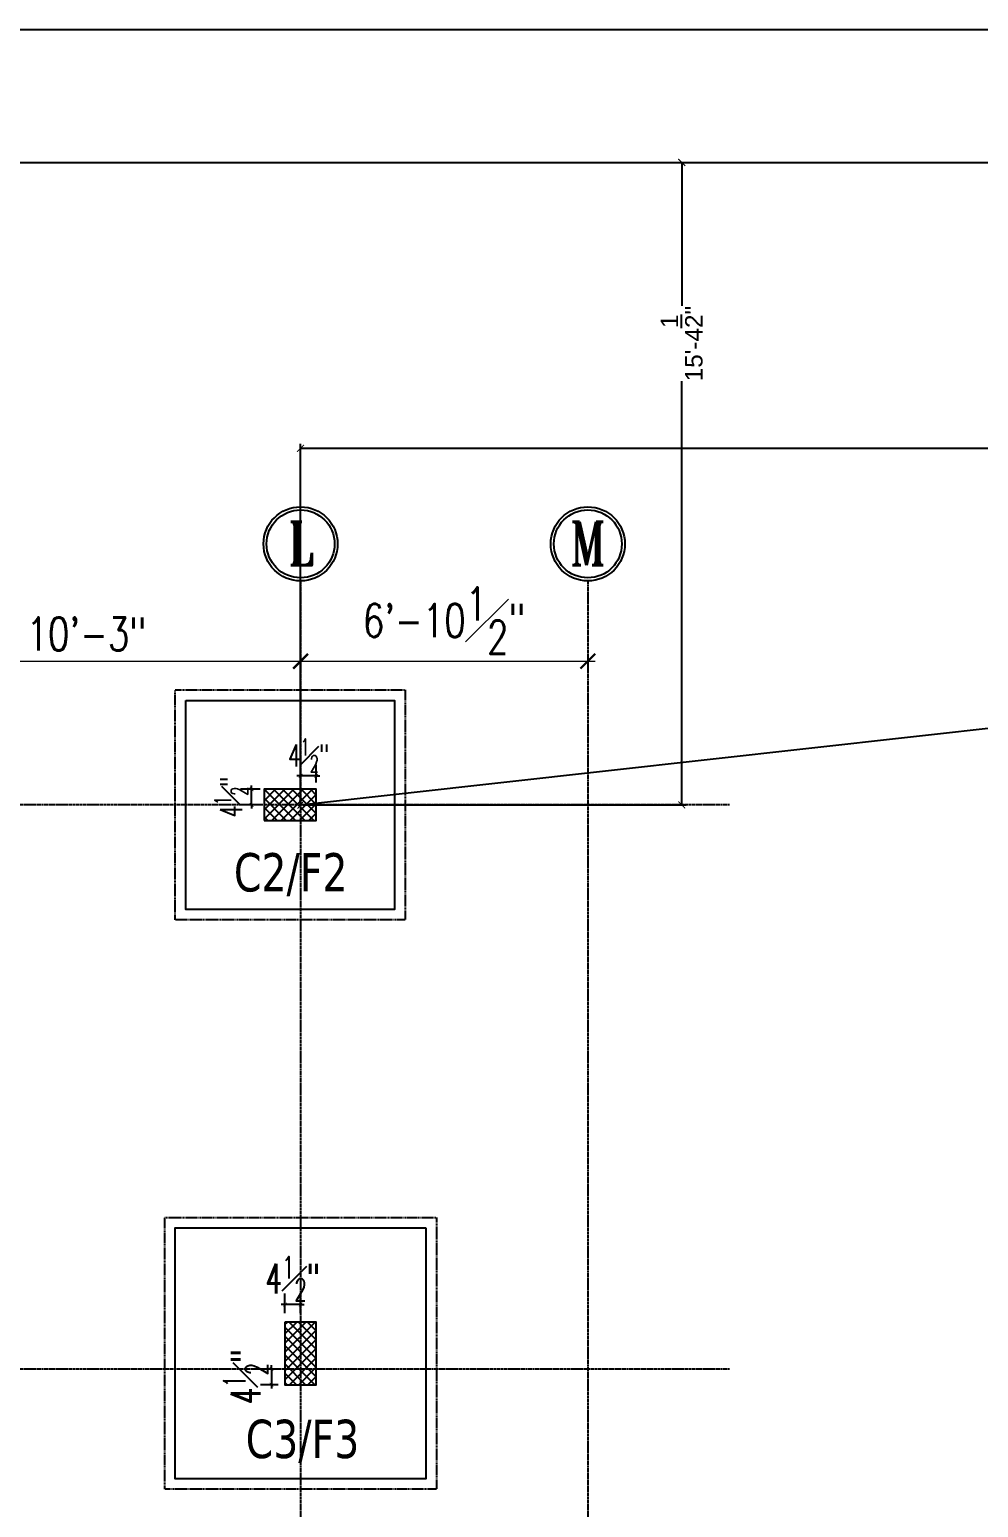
# Model space of a CAD drawing. Header units: inches. Extents: x 99023 to 109265, y 17199 to 18675.
# Drawn here: x 107534.6 to 107807.2, y 18208.2 to 18632.6 of the extents above; entities that cross this region are included whole.
import ezdxf
from ezdxf.enums import TextEntityAlignment as Align

# ---------------------------------------------------------------- set-up
doc = ezdxf.new("R2010")
doc.units = ezdxf.units.IN
doc.linetypes.add('CENTER', pattern=[2, 1.25, -0.25, 0.25, -0.25])
doc.linetypes.add('HIDDEN', pattern=[0.375, 0.25, -0.125])
doc.layers.get('0').update_dxf_attribs({"color": 255})
for name, color, linetype in [('Column', 170, 'Continuous'), ('FOOT', 4, 'Continuous'), ('FRN', 8, 'Continuous'), ('GRID-DIM', 5, 'Continuous'), ('HAT', 8, 'Continuous'), ('HATCH', 8, 'Continuous'), ('I-WALL-PATT', 7, 'Continuous'), ('PLAN', 1, 'Continuous'), ('TEXT', 7, 'Continuous')]:
    doc.layers.add(name, color=color, linetype=linetype)
doc.layers.add('DIM', color=250, linetype='Continuous', lineweight=15)
doc.styles.add('JCK', font='verdana.ttf', dxfattribs={"width": 0.75})
doc.styles.add('ROMANS', font='romans.shx', dxfattribs={"width": 0.75})
doc.styles.add('ROMANT', font='romant.shx')
doc.styles.get("Standard").update_dxf_attribs({"font": 'arial.ttf'})
doc.styles.add('style2', font='romans.shx', dxfattribs={"width": 0.65})
doc.dimstyles.new('115', dxfattribs={"dimscale": 4.25, "dimtxt": 3, "dimasz": 0.5, "dimexe": 0.75, "dimexo": 0.75, "dimgap": 0.25, "dimtad": 1, "dimdec": 8, "dimzin": 0, "dimdsep": 46, "dimlunit": 4, "dimtxsty": 'style2', "dimblk": 'DOT', "dimcen": 0.25, "dimdle": 0.75, "dimclrd": 5, "dimclre": 5, "dimclrt": 2, "dimadec": 0, "dimazin": 0, "dimtfac": 0.75, "dimtdec": 8, "dimtix": 1, "dimtmove": 2, "dimatfit": 0, "dimfxl": 1, "dimfrac": 1, "dimtolj": 1, "dimtzin": 0, "dimlwd": -1, "dimlwe": -1, "dimarcsym": 0})
doc.dimstyles.new('ISO-25', dxfattribs={"dimtxt": 5, "dimasz": 2, "dimexe": 1.25, "dimexo": 0.625, "dimtad": 0, "dimdec": 1, "dimlunit": 4, "dimtxsty": 'Standard', "dimblk": 'ARCHTICK', "dimcen": 2.5, "dimclrd": 5, "dimclre": 5, "dimclrt": 6, "dimadec": 0, "dimazin": 0, "dimtfac": 1, "dimtdec": 1, "dimtmove": 0, "dimatfit": 3, "dimfxl": 1, "dimarcsym": 0})
doc.dimstyles.new('JCK', dxfattribs={"dimscale": 4.25, "dimtxt": 3.25, "dimasz": 1.5, "dimexe": 1, "dimexo": 1, "dimgap": 0.5, "dimtad": 1, "dimdec": 1, "dimzin": 0, "dimdsep": 46, "dimlunit": 4, "dimtxsty": 'ROMANS', "dimblk": 'ARCHTICK', "dimcen": 0.09, "dimdle": 1, "dimclrd": 5, "dimclre": 5, "dimclrt": 6, "dimadec": 0, "dimazin": 0, "dimtfac": 1, "dimtdec": 1, "dimtix": 1, "dimtmove": 2, "dimatfit": 0, "dimfxl": 1, "dimfrac": 1, "dimtolj": 1, "dimtzin": 0, "dimlwd": -1, "dimlwe": -1, "dimarcsym": 0})

# ---------------------------------------------------------------- blocks, each defined once
blk = doc.blocks.new('_ArchTick')
at = {"color": 0, "linetype": 'ByBlock', "const_width": 0.15}
blk.add_lwpolyline([(-0.5, -0.5), (0.5, 0.5)], dxfattribs=at)
blk = doc.blocks.new('*D106')
at = {"layer": 'Defpoints', "color": 0, "linetype": 'ByBlock', "lineweight": -2, "transparency": 16777216}
for p in [(103865.75, 18414.44), (103871.43, 18414.44), (103871.43, 18409.94)]:
    blk.add_point(p, dxfattribs=at)
at = {"layer": 'GRID-DIM', "color": 5, "linetype": 'ByBlock', "transparency": 16777216}
for p, q in [((103865.75, 18414.44), (103865.75, 18415.5)), ((103868.24, 18414.44), (103862.56, 18414.44)), ((103865.75, 18409.94), (103865.75, 18414.44)), ((103868.24, 18409.94), (103862.56, 18409.94)), ((103865.75, 18409.94), (103865.75, 18408.88))]:
    blk.add_line(p, q, dxfattribs=at)
at = {"layer": 'GRID-DIM', "color": 5, "linetype": 'ByBlock', "transparency": 16777216, "xscale": 1.0625, "yscale": 1.0625, "zscale": 1.0625}
for p, rotation in [((103865.75, 18414.44), 270), ((103865.75, 18409.94), 90)]:
    blk.add_blockref('_ArchTick', p, dxfattribs=dict(at, rotation=rotation))
at = {"layer": 'GRID-DIM', "color": 2, "linetype": 'ByBlock', "transparency": 16777216, "insert": (103859.91, 18412.19), "char_height": 6.375, "attachment_point": 5, "rotation": 90, "style": 'style2'}
blk.add_mtext('\\A1;4{\\H0.75x;\\S1#2;}"', dxfattribs=at)
blk = doc.blocks.new('*D107')
at = {"layer": 'Defpoints', "color": 0, "linetype": 'ByBlock', "lineweight": -2, "transparency": 16777216}
for p in [(103879.84, 18418.3), (103879.84, 18413.16), (103884.34, 18413.16)]:
    blk.add_point(p, dxfattribs=at)
at = {"layer": 'GRID-DIM', "color": 5, "linetype": 'ByBlock', "transparency": 16777216}
for p, q in [((103879.84, 18416.35), (103879.84, 18421.48)), ((103884.34, 18416.35), (103884.34, 18421.48)), ((103879.84, 18418.3), (103878.78, 18418.3)), ((103884.34, 18418.3), (103879.84, 18418.3)), ((103884.34, 18418.3), (103885.41, 18418.3))]:
    blk.add_line(p, q, dxfattribs=at)
at = {"layer": 'GRID-DIM', "color": 5, "linetype": 'ByBlock', "transparency": 16777216, "xscale": 1.0625, "yscale": 1.0625, "zscale": 1.0625}
blk.add_blockref('_ArchTick', (103879.84, 18418.3), dxfattribs=at)
at = {"layer": 'GRID-DIM', "color": 5, "linetype": 'ByBlock', "transparency": 16777216, "xscale": 1.0625, "yscale": 1.0625, "zscale": 1.0625, "rotation": 180}
blk.add_blockref('_ArchTick', (103884.34, 18418.3), dxfattribs=at)
at = {"layer": 'GRID-DIM', "color": 2, "linetype": 'ByBlock', "transparency": 16777216, "insert": (103882.09, 18424.14), "char_height": 6.375, "attachment_point": 5, "style": 'style2'}
blk.add_mtext('\\A1;4{\\H0.75x;\\S1#2;}"', dxfattribs=at)
blk = doc.blocks.new('*D52')
at = {"layer": 'Defpoints', "color": 0, "linetype": 'ByBlock', "lineweight": -2, "transparency": 16777216}
for p in [(103875.34, 18266.46), (103875.34, 18260.78), (103879.84, 18260.78)]:
    blk.add_point(p, dxfattribs=at)
at = {"layer": 'GRID-DIM', "color": 5, "linetype": 'ByBlock', "transparency": 16777216}
for p, q in [((103875.34, 18263.97), (103875.34, 18269.65)), ((103879.84, 18263.97), (103879.84, 18269.65)), ((103875.34, 18266.46), (103874.28, 18266.46)), ((103879.84, 18266.46), (103875.34, 18266.46)), ((103879.84, 18266.46), (103880.91, 18266.46))]:
    blk.add_line(p, q, dxfattribs=at)
at = {"layer": 'GRID-DIM', "color": 5, "linetype": 'ByBlock', "transparency": 16777216, "xscale": 1.0625, "yscale": 1.0625, "zscale": 1.0625}
blk.add_blockref('_ArchTick', (103875.34, 18266.46), dxfattribs=at)
at = {"layer": 'GRID-DIM', "color": 5, "linetype": 'ByBlock', "transparency": 16777216, "xscale": 1.0625, "yscale": 1.0625, "zscale": 1.0625, "rotation": 180}
blk.add_blockref('_ArchTick', (103879.84, 18266.46), dxfattribs=at)
at = {"layer": 'GRID-DIM', "color": 2, "linetype": 'ByBlock', "transparency": 16777216, "insert": (103877.59, 18273.9), "char_height": 8.5, "attachment_point": 5, "style": 'style2'}
blk.add_mtext('\\A1;4{\\H0.75x;\\S1#2;}"', dxfattribs=at)
blk = doc.blocks.new('*D53')
at = {"layer": 'Defpoints', "color": 0, "linetype": 'ByBlock', "lineweight": -2, "transparency": 16777216}
for p in [(103876.62, 18247.94), (103871.49, 18243.44), (103876.62, 18243.44)]:
    blk.add_point(p, dxfattribs=at)
at = {"layer": 'GRID-DIM', "color": 5, "linetype": 'ByBlock', "transparency": 16777216}
for p, q in [((103873.44, 18247.94), (103868.3, 18247.94)), ((103871.49, 18247.94), (103871.49, 18249)), ((103871.49, 18247.94), (103871.49, 18243.44)), ((103873.44, 18243.44), (103868.3, 18243.44)), ((103871.49, 18243.44), (103871.49, 18242.38))]:
    blk.add_line(p, q, dxfattribs=at)
at = {"layer": 'GRID-DIM', "color": 5, "linetype": 'ByBlock', "transparency": 16777216, "xscale": 1.0625, "yscale": 1.0625, "zscale": 1.0625}
for p, rotation in [((103871.49, 18247.94), 270), ((103871.49, 18243.44), 90)]:
    blk.add_blockref('_ArchTick', p, dxfattribs=dict(at, rotation=rotation))
at = {"layer": 'GRID-DIM', "color": 2, "linetype": 'ByBlock', "transparency": 16777216, "insert": (103864.05, 18245.69), "char_height": 8.5, "attachment_point": 5, "rotation": 90, "style": 'style2'}
blk.add_mtext('\\A1;4{\\H0.75x;\\S1#2;}"', dxfattribs=at)
blk = doc.blocks.new('*D96')
at = {"layer": 'Defpoints', "color": 0, "linetype": 'ByBlock', "lineweight": -2, "transparency": 16777216}
for p in [(103756.88, 18451.2), (103879.84, 18451.2), (103879.84, 18451.2)]:
    blk.add_point(p, dxfattribs=at)
at = {"layer": 'DIM', "color": 5, "linetype": 'ByBlock', "transparency": 16777216}
blk.add_line((103754.76, 18451.2), (103881.97, 18451.2), dxfattribs=at)
at = {"layer": 'DIM', "color": 5, "linetype": 'ByBlock', "transparency": 16777216, "xscale": 4.25, "yscale": 4.25, "zscale": 4.25, "rotation": 180}
blk.add_blockref('_ArchTick', (103756.88, 18451.2), dxfattribs=at)
at = {"layer": 'DIM', "color": 5, "linetype": 'ByBlock', "transparency": 16777216, "xscale": 4.25, "yscale": 4.25, "zscale": 4.25}
blk.add_blockref('_ArchTick', (103879.84, 18451.2), dxfattribs=at)
at = {"layer": 'DIM', "color": 6, "linetype": 'ByBlock', "transparency": 16777216, "insert": (103818.36, 18459.02), "char_height": 9.562, "attachment_point": 5, "style": 'ROMANS'}
blk.add_mtext('\\A1;10\'-3"', dxfattribs=at)
blk = doc.blocks.new('*D97')
at = {"layer": 'Defpoints', "color": 0, "linetype": 'ByBlock', "lineweight": -2, "transparency": 16777216}
for p in [(103879.84, 18451.2), (103962.34, 18451.2), (103962.34, 18451.2)]:
    blk.add_point(p, dxfattribs=at)
at = {"layer": 'DIM', "color": 5, "linetype": 'ByBlock', "transparency": 16777216}
blk.add_line((103877.72, 18451.2), (103964.47, 18451.2), dxfattribs=at)
at = {"layer": 'DIM', "color": 5, "linetype": 'ByBlock', "transparency": 16777216, "xscale": 4.25, "yscale": 4.25, "zscale": 4.25, "rotation": 180}
blk.add_blockref('_ArchTick', (103879.84, 18451.2), dxfattribs=at)
at = {"layer": 'DIM', "color": 5, "linetype": 'ByBlock', "transparency": 16777216, "xscale": 4.25, "yscale": 4.25, "zscale": 4.25}
blk.add_blockref('_ArchTick', (103962.34, 18451.2), dxfattribs=at)
at = {"layer": 'DIM', "color": 6, "linetype": 'ByBlock', "transparency": 16777216, "insert": (103921.09, 18462.89), "char_height": 9.5625, "attachment_point": 5, "style": 'ROMANS'}
blk.add_mtext('\\A1;6\'-10{\\H1x;\\S1#2;}"', dxfattribs=at)
blk = doc.blocks.new('*D120')
at = {"color": 5, "lineweight": -2, "transparency": 16777216}
for p, q in [((102891.34, 18595.06), (102891.34, 18633.85)), ((102891.34, 18632.6), (104188.3, 18632.6)), ((105531.34, 18632.6), (104234.39, 18632.6)), ((105531.34, 18595.06), (105531.34, 18633.85))]:
    blk.add_line(p, q, dxfattribs=at)
at = {"layer": 'Defpoints', "color": 0, "lineweight": -2, "transparency": 16777216}
for p in [(105531.34, 18632.6), (102891.34, 18594.44), (105531.34, 18594.44)]:
    blk.add_point(p, dxfattribs=at)
at = {"color": 5, "lineweight": -2, "transparency": 16777216, "xscale": 2, "yscale": 2, "zscale": 2, "rotation": 180}
blk.add_blockref('_ArchTick', (102891.34, 18632.6), dxfattribs=at)
at = {"color": 5, "lineweight": -2, "transparency": 16777216, "xscale": 2, "yscale": 2, "zscale": 2}
blk.add_blockref('_ArchTick', (105531.34, 18632.6), dxfattribs=at)
at = {"color": 6, "lineweight": -2, "transparency": 16777216, "insert": (104211.34, 18632.6), "char_height": 18, "attachment_point": 5}
blk.add_mtext("220'", dxfattribs=at)
blk = doc.blocks.new('*D125')
at = {"color": 132, "lineweight": -2, "transparency": 16777216}
for p, q in [((103880.47, 18594.44), (103990.56, 18594.44)), ((103989.31, 18594.44), (103989.31, 18553.22)), ((103989.31, 18409.94), (103989.31, 18531.61)), ((103880.47, 18409.94), (103990.56, 18409.94))]:
    blk.add_line(p, q, dxfattribs=at)
at = {"layer": 'Defpoints', "color": 0, "lineweight": -2, "transparency": 16777216}
for p in [(103879.84, 18594.44), (103989.31, 18594.44), (103879.84, 18409.94)]:
    blk.add_point(p, dxfattribs=at)
at = {"color": 132, "lineweight": -2, "transparency": 16777216, "xscale": 2, "yscale": 2, "zscale": 2}
for p, rotation in [((103989.31, 18594.44), 90), ((103989.31, 18409.94), 270)]:
    blk.add_blockref('_ArchTick', p, dxfattribs=dict(at, rotation=rotation))
at = {"color": 132, "lineweight": -2, "transparency": 16777216, "insert": (103989.31, 18542.41), "char_height": 5, "attachment_point": 5, "rotation": 90}
blk.add_mtext('15\'-4{\\H1x;\\S1/2;}"', dxfattribs=at)
blk = doc.blocks.new('*D126')
at = {"color": 132, "lineweight": -2, "transparency": 16777216}
for p, q in [((103879.84, 18410.56), (103879.84, 18513.59)), ((105531.34, 18410.56), (105531.34, 18513.59)), ((103879.84, 18512.34), (104558.72, 18512.34)), ((105531.34, 18512.34), (104584.21, 18512.34))]:
    blk.add_line(p, q, dxfattribs=at)
at = {"layer": 'Defpoints', "color": 0, "lineweight": -2, "transparency": 16777216}
for p in [(105531.34, 18512.34), (103879.84, 18409.94), (105531.34, 18409.94)]:
    blk.add_point(p, dxfattribs=at)
at = {"color": 132, "lineweight": -2, "transparency": 16777216, "xscale": 2, "yscale": 2, "zscale": 2, "rotation": 180}
blk.add_blockref('_ArchTick', (103879.84, 18512.34), dxfattribs=at)
at = {"color": 132, "lineweight": -2, "transparency": 16777216, "xscale": 2, "yscale": 2, "zscale": 2}
blk.add_blockref('_ArchTick', (105531.34, 18512.34), dxfattribs=at)
at = {"color": 132, "lineweight": -2, "transparency": 16777216, "insert": (104571.46, 18512.34), "char_height": 5, "attachment_point": 5}
blk.add_mtext('137\'-7{\\H1x;\\S1/2;}"', dxfattribs=at)
blk = doc.blocks.new('*D32')
at = {"color": 132, "lineweight": -2, "transparency": 16777216}
for p, q in [((105531.34, 18594.44), (104526.01, 18482.13)), ((105531.27, 18595.06), (105531.21, 18595.68)), ((103879.84, 18409.94), (104504.3, 18479.7)), ((103879.77, 18410.56), (103879.71, 18411.18))]:
    blk.add_line(p, q, dxfattribs=at)
at = {"layer": 'Defpoints', "color": 0, "lineweight": -2, "transparency": 16777216}
for p in [(105531.34, 18594.44), (105531.34, 18594.44), (103879.84, 18409.94)]:
    blk.add_point(p, dxfattribs=at)
at = {"color": 132, "lineweight": -2, "transparency": 16777216, "xscale": 2, "yscale": 2, "zscale": 2}
for p, rotation in [((105531.34, 18594.44), 6.374459552538259), ((103879.84, 18409.94), 186.3744595525382)]:
    blk.add_blockref('_ArchTick', p, dxfattribs=dict(at, rotation=rotation))
at = {"color": 132, "lineweight": -2, "transparency": 16777216, "insert": (104515.15, 18480.91), "char_height": 5, "attachment_point": 5, "rotation": 6.3745}
blk.add_mtext('138\'-6"', dxfattribs=at)
blk = doc.blocks.new('RTHTRHTRJ')
at = {"layer": 'HAT', "linetype": 'ByBlock'}
h = blk.add_hatch(dxfattribs=at)
h.set_pattern_fill('ANSI37', color=256, scale=15)
h.set_pattern_definition([(45, (-247990.6225, -54534.0869), (-1.325825215, 1.325825215), []), (135, (-247990.6225, -54534.0869), (-1.325825215, -1.325825215), [])])
h.paths.add_polyline_path([(103395.34, 17979.44), (103410.34, 17979.44), (103410.34, 17988.44), (103395.34, 17988.44)])
edge = h.paths.add_edge_path()
edge.add_arc((103590.34, 18066.44), 6, 0, 360)
edge = h.paths.add_edge_path()
edge.add_arc((103434.34, 18066.44), 6, 0, 360)
edge = h.paths.add_edge_path()
edge.add_arc((103590.34, 18175.94), 6, 0, 360)
edge = h.paths.add_edge_path()
edge.add_arc((103434.34, 18175.94), 6, 0, 360)
edge = h.paths.add_edge_path()
edge.add_arc((103962.34, 17926.61), 6, 0, 360)
edge = h.paths.add_edge_path()
edge.add_arc((103962.34, 17769.44), 6, 0, 360)
edge = h.paths.add_edge_path()
edge.add_arc((103737.56, 17769.44), 6, 0, 360)
edge = h.paths.add_edge_path()
edge.add_arc((103879.84, 17851.94), 6, 0, 360)
edge = h.paths.add_edge_path()
edge.add_arc((103756.88, 17851.94), 6, 0, 360)
edge = h.paths.add_edge_path()
edge.add_arc((103657.84, 17851.94), 6, 0, 360)
h.paths.add_polyline_path([(103884.34, 17979.44), (103866.34, 17979.44), (103866.34, 17988.44), (103884.34, 17988.44)])
h.paths.add_polyline_path([(103743.38, 17979.44), (103761.38, 17979.44), (103761.38, 17988.44), (103743.38, 17988.44)])
h.paths.add_polyline_path([(103578.34, 17979.44), (103593.34, 17979.44), (103593.34, 17988.44), (103578.34, 17988.44)])
h.paths.add_polyline_path([(103395.34, 17847.44), (103410.34, 17847.44), (103410.34, 17856.44), (103395.34, 17856.44)])
h.paths.add_polyline_path([(103578.34, 17862.44), (103578.34, 17847.44), (103587.34, 17847.44), (103587.34, 17862.44)])
h.paths.add_polyline_path([(103875.34, 18261.44), (103875.34, 18243.44), (103884.34, 18243.44), (103884.34, 18261.44)])
h.paths.add_polyline_path([(103752.38, 18261.44), (103752.38, 18243.44), (103761.38, 18243.44), (103761.38, 18261.44)])
h.paths.add_polyline_path([(103578.34, 18258.44), (103578.34, 18243.44), (103587.34, 18243.44), (103587.34, 18258.44)])
h.paths.add_polyline_path([(103494.34, 18258.44), (103494.34, 18243.44), (103503.34, 18243.44), (103503.34, 18258.44)])
h.paths.add_polyline_path([(103311.34, 18258.44), (103311.34, 18243.44), (103320.34, 18243.44), (103320.34, 18258.44)])
h.paths.add_polyline_path([(103197.34, 18171.44), (103215.34, 18171.44), (103215.34, 18180.44), (103197.34, 18180.44)])
h.paths.add_polyline_path([(103206.34, 18006.44), (103206.34, 17991.44), (103215.34, 17991.44), (103215.34, 18006.44)])
h.paths.add_polyline_path([(103206.34, 17862.44), (103206.34, 17847.44), (103215.34, 17847.44), (103215.34, 17862.44)])
h.paths.add_polyline_path([(103020.34, 17862.44), (103020.34, 17847.44), (103029.34, 17847.44), (103029.34, 17862.44)])
h.paths.add_polyline_path([(103020.34, 18006.44), (103020.34, 17991.44), (103029.34, 17991.44), (103029.34, 18006.44)])
h.paths.add_polyline_path([(103020.34, 18189.44), (103020.34, 18171.44), (103029.34, 18171.44), (103029.34, 18189.44)])
h.paths.add_polyline_path([(103020.34, 18414.44), (103020.34, 18399.44), (103029.34, 18399.44), (103029.34, 18414.44)])
h.paths.add_polyline_path([(103311.34, 18405.44), (103326.34, 18405.44), (103326.34, 18414.44), (103311.34, 18414.44)])
h.paths.add_polyline_path([(103200.34, 18405.44), (103215.34, 18405.44), (103215.34, 18414.44), (103200.34, 18414.44)])
h.paths.add_polyline_path([(103488.34, 18405.44), (103503.34, 18405.44), (103503.34, 18414.44), (103488.34, 18414.44)])
h.paths.add_polyline_path([(103578.34, 18405.44), (103593.34, 18405.44), (103593.34, 18414.44), (103578.34, 18414.44)])
h.paths.add_polyline_path([(103869.34, 18405.44), (103884.34, 18405.44), (103884.34, 18414.44), (103869.34, 18414.44)])
h.paths.add_polyline_path([(103746.38, 18405.44), (103761.38, 18405.44), (103761.38, 18414.44), (103746.38, 18414.44)])
at = {"layer": 'Column', "color": 3, "linetype": 'ByBlock', "ltscale": 12}
for points in [[(103869.34, 18405.44), (103884.34, 18405.44), (103884.34, 18414.44), (103869.34, 18414.44)], [(103875.34, 18261.44), (103875.34, 18243.44), (103884.34, 18243.44), (103884.34, 18261.44)]]:
    blk.add_lwpolyline(points, close=True, dxfattribs=at)
at = {"layer": 'FOOT', "ltscale": 2}
for points in [[(103846.84, 18439.94), (103906.84, 18439.94), (103906.84, 18379.94), (103846.84, 18379.94)], [(103915.84, 18288.44), (103915.84, 18216.44), (103843.84, 18216.44), (103843.84, 18288.44)]]:
    blk.add_lwpolyline(points, close=True, dxfattribs=at)
at = {"layer": 'FRN', "color": 8}
for centre, radius in [((103879.84, 18484.9), 10.64), ((103879.84, 18484.9), 9.75), ((103962.34, 18484.9), 10.64), ((103962.34, 18484.9), 9.75)]:
    blk.add_circle(centre, radius, dxfattribs=at)
at = {"layer": 'HATCH', "linetype": 'HIDDEN'}
for points in [[(103843.84, 18442.94), (103909.84, 18442.94), (103909.84, 18376.94), (103843.84, 18376.94)], [(103918.84, 18291.44), (103918.84, 18213.44), (103840.84, 18213.44), (103840.84, 18291.44)]]:
    blk.add_lwpolyline(points, close=True, dxfattribs=at)
at = {"layer": 'I-WALL-PATT', "color": 18, "true_color": 0x000000}
for p, q in [((102891.34, 18594.44), (103890.34, 18594.44)), ((102891.34, 18594.44), (105531.34, 18594.44)), ((103962.34, 18594.44), (104037.34, 18594.44))]:
    blk.add_line(p, q, dxfattribs=at)
at = {"layer": 'PLAN', "color": 8, "linetype": 'CENTER', "ltscale": 0.5}
for p, q in [((103879.84, 18474.26), (103879.84, 17734.9)), ((103962.34, 18474.26), (103962.34, 17734.9)), ((104003.04, 18409.94), (102936.9, 18409.94)), ((104003.04, 18247.94), (102936.9, 18247.94))]:
    blk.add_line(p, q, dxfattribs=at)
at = {"layer": 'TEXT', "style": 'ROMANT', "width": 0.75}
for s, p in [('L', (103879.84, 18485.02)), ('M', (103962.34, 18485.02))]:
    blk.add_text(s, height=12.48, dxfattribs=at).set_placement(p, align=Align.MIDDLE_CENTER)
at = {"layer": 'TEXT', "ltscale": 2, "style": 'JCK', "width": 0.75}
for s, p in [('C2/F2', (103877.01, 18390.59)), ('C3/F3', (103880.39, 18227.87))]:
    blk.add_text(s, height=11, dxfattribs=at).set_placement(p, align=Align.MIDDLE_CENTER)
at = {"color": 18, "lineweight": -2, "true_color": 0x000000}
dim = blk.add_linear_dim(base=(105531.34, 18632.6), p1=(102891.34, 18594.44), p2=(105531.34, 18594.44), dimstyle='ISO-25', override={"dimtxt": 18}, dxfattribs=at)
dim.commit()
dim.dimension.update_dxf_attribs({"geometry": '*D120', "text_midpoint": (104211.34, 18632.6)})
for base, p2, angle, picture, middle, dimtype in [((105531.34, 18594.44), (105531.34, 18594.44), 6.3745, '*D32', (104515.15, 18480.91), 129), ((103989.31, 18594.44), (103879.84, 18594.44), 90, '*D125', (103989.31, 18542.41), 128)]:
    dim = blk.add_linear_dim(base=base, p1=(103879.84, 18409.94), p2=p2, angle=angle, dimstyle='ISO-25', override={"dimclrd": 132, "dimclre": 132, "dimclrt": 132}, dxfattribs=at)
    dim.commit()
    dim.dimension.update_dxf_attribs({"geometry": picture, "text_midpoint": middle, "dimtype": dimtype})
dim = blk.add_linear_dim(base=(105531.34, 18512.34), p1=(103879.84, 18409.94), p2=(105531.34, 18409.94), dimstyle='ISO-25', override={"dimclrd": 132, "dimclre": 132, "dimclrt": 132}, dxfattribs=at)
dim.commit()
dim.dimension.update_dxf_attribs({"geometry": '*D126', "text_midpoint": (104571.46, 18512.34), "dimtype": 128})
at = {"layer": 'DIM', "linetype": 'ByBlock'}
for base, p1, p2, picture, middle in [((103962.34, 18451.2), (103879.84, 18451.2), (103962.34, 18451.2), '*D97', (103921.09, 18462.89)), ((103879.84, 18451.2), (103756.88, 18451.2), (103879.84, 18451.2), '*D96', (103818.36, 18459.02))]:
    dim = blk.add_linear_dim(base=base, p1=p1, p2=p2, dimstyle='JCK', override={"dimtxt": 2.25, "dimasz": 1, "dimexe": 0.5, "dimexo": 0.5, "dimdle": 0.5}, dxfattribs=at)
    dim.commit()
    dim.dimension.update_dxf_attribs({"geometry": picture, "text_midpoint": middle})
at = {"layer": 'GRID-DIM', "linetype": 'ByBlock'}
for base, p1, p2, angle, override, picture, middle in [((103879.84, 18418.3), (103884.34, 18413.16), (103879.84, 18413.16), 180, {"dimtxt": 1.5, "dimasz": 0.25, "dimdec": 1, "dimblk1": 'ArchTick', "dimblk2": 'ArchTick', "dimsah": 1}, '*D107', (103882.09, 18424.14)), ((103865.75, 18414.44), (103871.43, 18409.94), (103871.43, 18414.44), 270, {"dimtxt": 1.5, "dimasz": 0.25, "dimdec": 1, "dimblk1": 'ArchTick', "dimblk2": 'ArchTick', "dimsah": 1}, '*D106', (103859.91, 18412.19)), ((103871.49, 18243.44), (103876.62, 18247.94), (103876.62, 18243.44), 270, {"dimtxt": 2, "dimasz": 0.25, "dimdec": 1, "dimblk1": 'ArchTick', "dimblk2": 'ArchTick', "dimsah": 1}, '*D53', (103864.05, 18245.69))]:
    dim = blk.add_linear_dim(base=base, p1=p1, p2=p2, angle=angle, dimstyle='115', override=override, dxfattribs=at)
    dim.commit()
    dim.dimension.update_dxf_attribs({"geometry": picture, "text_midpoint": middle})
dim = blk.add_linear_dim(base=(103875.34, 18266.46), p1=(103879.84, 18260.78), p2=(103875.34, 18260.78), dimstyle='115', override={"dimtxt": 2, "dimasz": 0.25, "dimdec": 1, "dimblk1": 'ArchTick', "dimblk2": 'ArchTick', "dimsah": 1}, dxfattribs=at)
dim.commit()
dim.dimension.update_dxf_attribs({"geometry": '*D52', "text_midpoint": (103877.59, 18273.9)})

msp = doc.modelspace()

# ---------------------------------------------------------------- block references
at = {"color": 18, "lineweight": -2, "true_color": 0x000000}
msp.add_blockref('RTHTRHTRJ', (3732.64302849, 0), dxfattribs=at)

doc.saveas('drawing.dxf')
